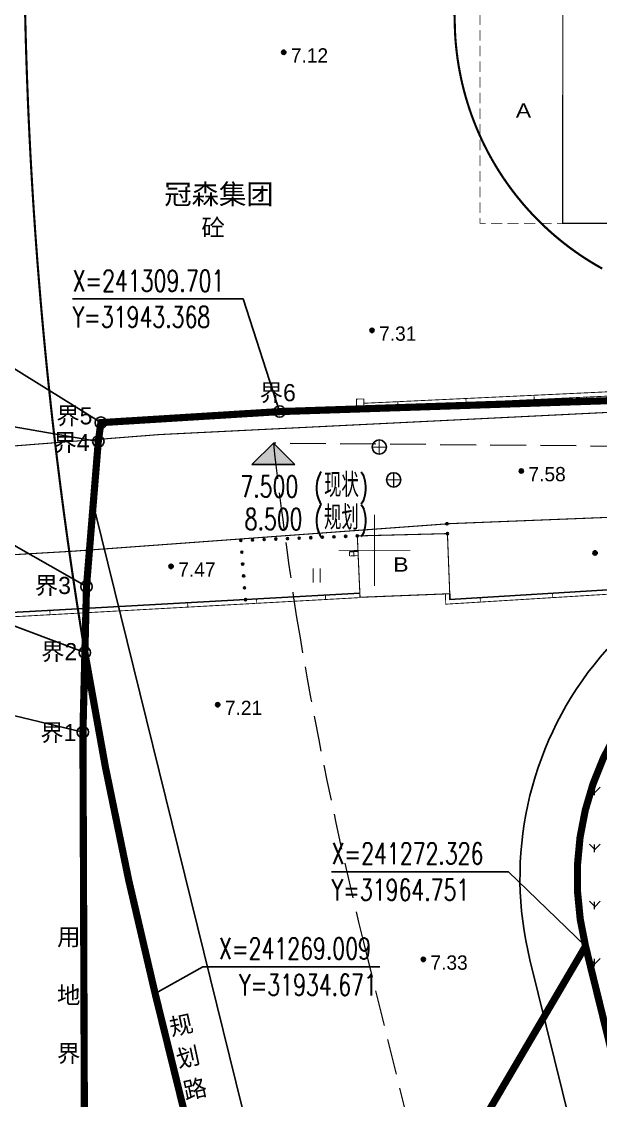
# Model space of a CAD drawing. Extents: x -83084 to 31773731, y -158416 to 241421036.
# Drawn here: x 31925.3 to 31965.8, y 241261.5 to 241337 of the extents above; entities that cross this region are included whole.
import ezdxf
from ezdxf.enums import TextEntityAlignment as Align
from ezdxf.xclip import XClip

# ---------------------------------------------------------------- set-up
doc = ezdxf.new("R2010")
doc.units = 0
doc.header["$LTSCALE"] = 1000
doc.header["$MEASUREMENT"] = 0
doc.header["$XCLIPFRAME"] = 0
for name, pattern in [('10010', [0]), ('2', [0]), ('248', [0]), ('558', [0]), ('677', [0]), ('721020', [0]), ('721120', [0]), ('CENTER2', [1.125, 0.75, -0.125, 0.125, -0.125]), ('DASH', [0.35, 0.25, -0.1]), ('DOTE', [2.42, 2, -0.2, 0.02, -0.2])]:
    doc.linetypes.add(name, pattern=pattern)
for name, color, linetype in [('AXIS', 3, 'Continuous'), ('AXIS_TEXT', 7, 'Continuous'), ('DIM_COOR', 3, 'Continuous'), ('DIM_ELEV', 3, 'Continuous'), ('DOTE', 14, 'DOTE'), ('GZ_BJT_功能地块', 1, 'Continuous'), ('GZ_BJT_总平面', 2, 'Continuous'), ('GZ_BJT_指标表', 7, 'Continuous'), ('GZ_BJT_用地界线', 1, 'Continuous'), ('GZ_BJT_绿地', 3, 'Continuous'), ('PUB_DIM', 3, 'Continuous'), ('PUB_TEXT', 7, 'Continuous'), ('Road_2', 134, 'Continuous'), ('净用地', 1, 'Continuous'), ('规划道路边线', 165, 'Continuous')]:
    doc.layers.add(name, color=color, linetype=linetype)
doc.layers.add('地形', color=7, linetype='Continuous', true_color=0x323232)
doc.layers.add('建筑控制线', color=7, linetype='Continuous', true_color=0xff0505)
doc.layers.add('绿地', color=86, linetype='Continuous', lineweight=0)
doc.layers.add('道路中线', color=252, linetype='Continuous', lineweight=0)
doc.styles.add('_TCH_AXIS', font='COMPLEX', dxfattribs={"bigfont": 'GBCBIG'})
doc.styles.add('_TCH_DIM', font='SIMPLEX', dxfattribs={"bigfont": 'GBCBIG'})
doc.styles.add('_TCH_DIM_T3', font='SIMPLEX', dxfattribs={"width": 0.705882, "bigfont": 'GBCBIG'})
doc.styles.add('COMPLEX', font='COMPLEX')
doc.styles.add('DMHT', font='')
doc.styles.add('GKST', font='')
doc.styles.add('JMHT', font='')
doc.styles.add('number', font='')
doc.styles.add('SXHT', font='')
doc.styles.get('DMHT').set_extended_font_data('方正细等线简体')
doc.styles.get('GKST').set_extended_font_data('方正细等线简体')
doc.styles.get('JMHT').set_extended_font_data('方正细等线简体')
doc.styles.get('number').set_extended_font_data('方正细等线简体')
doc.styles.get('SXHT').set_extended_font_data('方正细等线简体')
doc.dimstyles.new('_TCH_ARCH_M_M&&1', dxfattribs={"dimtxt": 1.4875, "dimasz": 0.5, "dimexe": 1.25, "dimexo": 1.5, "dimgap": 0.63125, "dimtad": 1, "dimzin": 0, "dimdsep": 46, "dimtxsty": '_TCH_DIM_T3', "dimblk": 'ARCHTICK', "dimcen": 0.09, "dimclrt": 7, "dimazin": 2, "dimtfac": 1, "dimtdec": 0, "dimtix": 1, "dimtmove": 2, "dimatfit": 3, "dimfxl": 0, "dimtolj": 1, "dimtzin": 0, "dimarcsym": 0})

# ---------------------------------------------------------------- blocks, each defined once
blk = doc.blocks.new('jjjg')
at = {"layer": '净用地'}
blk.add_lwpolyline([(312.729, 260.842, 0.339359), (303.139, 268.339), (188.333, 269.388, 0.489761), (168.731, 244.6), (203.627, 103.082, 0.417511), (228.052, 88.507), (339.507, 117.323, 0.414214), (346.685, 129.508)], format="xyb", close=True, dxfattribs=at)
at = {"layer": '建筑控制线', "color": 1, "linetype": 'CENTER2', "ltscale": 0.01, "const_width": 0.5}
for points in [[(383.239, 107.973), (344.513, 97.96), (232.405, 68.975), (183.609, 58.956), (155.208, 51.953), (155.198, 51.951), (135.846, 179.065), (134.192, 189.926), (133.85, 194.329), (133.812, 204.312), (133.812, 204.314), (133.604, 259.566), (133.74, 265.128), (133.853, 269.743), (134.678, 279.892), (134.86, 281.203), (147.348, 281.975), (306.164, 287.26), (316.913, 289.169, 0.024864), (335.611, 291.821, 0.001838), (336.982, 292.091), (359.271, 296.561)], [(357.562, 275.82), (341.257, 272.55, 0.43043), (333.542, 260.242), (334.652, 255.949), (335.41, 253.018), (366.048, 134.514), (346.685, 129.508), (312.729, 260.842, 0.339359), (303.139, 268.339), (188.333, 269.388, 0.489761), (168.731, 244.6), (146.967, 207.555), (138.651, 241.283, -0.019329), (133.74, 265.128), (133.853, 269.743), (134.678, 279.892), (134.86, 281.203), (147.348, 281.975), (306.164, 287.26), (316.913, 289.169, 0.024864), (335.611, 291.821, 0.001838), (336.982, 292.091), (359.271, 296.561)]]:
    blk.add_lwpolyline(points, format="xyb", dxfattribs=at)
for points in [[(494.359, 136.702), (383.239, 107.973), (344.513, 97.96), (232.405, 68.975), (183.609, 58.956), (152.953, 183.282), (146.967, 207.555), (168.731, 244.6), (203.627, 103.082, 0.417511), (228.052, 88.507), (339.507, 117.323, 0.414214), (346.685, 129.508), (366.048, 134.514, 0.414214), (378.233, 127.336), (473.781, 152.039, 0.284842), (488.344, 167.276, 0.182676), (486.181, 181.252), (468.473, 212.548, -0.074148), (445.195, 273.123), (466.343, 230.518), (514.694, 142.859)], [(494.359, 136.702), (383.239, 107.973), (344.513, 97.96), (232.405, 68.975), (183.609, 58.956), (152.953, 183.282), (146.967, 207.555), (168.731, 244.6), (203.627, 103.082, 0.417511), (228.052, 88.507), (339.507, 117.323, 0.414214), (346.685, 129.508), (366.048, 134.514, 0.414214), (378.233, 127.336), (473.781, 152.039, 0.284842), (488.344, 167.276, 0.182676), (486.181, 181.252), (468.473, 212.548, -0.074148), (445.195, 273.123), (466.343, 230.518), (514.694, 142.859)], [(138.651, 241.283), (146.968, 207.555), (133.812, 204.312), (133.604, 259.566), (133.74, 265.128, 0.019329)]]:
    blk.add_lwpolyline(points, format="xyb", close=True, dxfattribs=at)
blk = doc.blocks.new('A$C15254A11')
at = {"layer": 'Road_2'}
blk.add_lwpolyline([(400, -10000), (400, 500, 0.414213), (-3100, 4000), (-68437, 4000)], format="xyb", dxfattribs=at)
blk = doc.blocks.new('263906')
at = {"color": 0, "linetype": 'Continuous', "lineweight": -3}
blk.add_circle((0, 0), 0.8, dxfattribs=at)
at = {"color": 0}
blk.add_point((0, 0), dxfattribs=at)
blk = doc.blocks.new('96102001')
at = {"linetype": '2'}
h = blk.add_hatch(color=0, dxfattribs=at)
edge = h.paths.add_edge_path(flags=0)
edge.add_arc((0, 0), 0.15, 0, 360)
at = {"color": 0, "linetype": 'Continuous', "lineweight": -3}
blk.add_circle((0, 0), 0.15, dxfattribs=at)
blk = doc.blocks.new('904')
at = {"linetype": '2'}
h = blk.add_hatch(color=0, dxfattribs=at)
edge = h.paths.add_edge_path(flags=0)
edge.add_arc((0, 0), 0.3, 0, 360)
at = {"color": 0, "linetype": 'Continuous', "lineweight": -3}
for radius in [0.3, 0.15]:
    blk.add_circle((0, 0), radius, dxfattribs=at)
blk = doc.blocks.new('654')
at = {"color": 0, "linetype": 'Continuous', "lineweight": -3, "const_width": 0.15}
for points in [[(-1, 0), (1, 0)], [(0, -1), (0, 1)]]:
    blk.add_lwpolyline(points, dxfattribs=at)
at = {"color": 0, "linetype": 'Continuous', "lineweight": -3}
blk.add_circle((0, 0), 1, dxfattribs=at)
blk = doc.blocks.new('151')
at = {"color": 0, "linetype": 'Continuous', "lineweight": -3, "const_width": 0.12}
for points in [[(-0.5, 2), (-0.5, 0)], [(0.5, 2), (0.5, 0)]]:
    blk.add_lwpolyline(points, dxfattribs=at)
blk = doc.blocks.new('ysdx12')
at = {"layer": '地形', "linetype": '721120', "lineweight": -3, "ltscale": 0.5, "const_width": 0.15}
for points in [[(-98.491, 221.486), (-98.462, 220.223), (-98.428, 218.961), (-98.388, 217.699), (-98.343, 216.437), (-98.294, 215.175), (-98.239, 213.914), (-98.179, 212.652), (-98.115, 211.391), (-98.045, 210.131), (-97.97, 208.87), (-97.89, 207.61), (-97.805, 206.35), (-97.715, 205.091), (-97.62, 203.831), (-97.519, 202.573), (-97.414, 201.314), (-97.304, 200.057), (-97.189, 198.799), (-97.068, 197.542), (-96.943, 196.286), (-96.813, 195.03), (-96.677, 193.774), (-96.537, 192.519), (-96.391, 191.265), (-96.241, 190.011), (-96.085, 188.758), (-95.924, 187.506), (-95.759, 186.254), (-95.588, 185.003), (-95.413, 183.753), (-95.232, 182.503), (-95.046, 181.254), (-94.856, 180.006), (-94.66, 178.758), (-94.459, 177.511), (-94.254, 176.266), (-94.043, 175.021), (-93.827, 173.776), (-93.607, 172.533), (-93.381, 171.291), (-93.151, 170.049), (-92.915, 168.809), (-92.675, 167.569), (-92.429, 166.331), (-92.179, 165.093), (-91.923, 163.856), (-91.663, 162.621), (-91.398, 161.386), (-91.127, 160.153), (-90.852, 158.92), (-90.572, 157.689), (-90.287, 156.459), (-89.997, 155.23), (-89.702, 154.002), (-89.401, 152.776), (-81.085, 119.048)], [(-58.15, 203.463), (-58.542, 203.686), (-58.929, 203.918), (-59.311, 204.159), (-59.687, 204.408), (-60.058, 204.665), (-60.423, 204.931), (-60.782, 205.205), (-61.134, 205.487), (-61.48, 205.776), (-61.819, 206.074), (-62.152, 206.379), (-62.477, 206.692), (-62.796, 207.011), (-63.107, 207.338), (-63.411, 207.672), (-63.707, 208.012), (-63.995, 208.36), (-64.276, 208.713), (-64.548, 209.073), (-64.812, 209.439), (-65.068, 209.811), (-65.315, 210.188), (-65.554, 210.571), (-65.784, 210.96), (-66.006, 211.353), (-66.218, 211.751), (-66.421, 212.154), (-66.615, 212.562), (-66.8, 212.973), (-66.976, 213.389), (-67.142, 213.809), (-67.299, 214.232), (-67.446, 214.659), (-67.583, 215.088), (-67.711, 215.521), (-67.829, 215.957), (-67.937, 216.395), (-68.035, 216.836), (-68.123, 217.278), (-68.201, 217.723), (-68.269, 218.169), (-68.327, 218.617), (-68.375, 219.065), (-68.413, 219.515), (-68.44, 219.966), (-68.456, 220.417), (-68.499, 222.14)]]:
    blk.add_lwpolyline(points, dxfattribs=at)
at = {"layer": '地形', "linetype": 'Continuous', "lineweight": -3, "ltscale": 0.5}
for points, const_width in [([(83.837, 228.783), (83.843, 206.618), (-60.916, 206.63), (-60.915, 224.143)], 0.075), ([(-66.696, 220.487), (-66.696, 221.233)], 0.06), ([(-66.696, 219.392), (-66.696, 220.138)], 0.06), ([(-66.696, 218.298), (-66.696, 219.044)], 0.06), ([(-66.696, 217.203), (-66.696, 217.949)], 0.06), ([(-66.696, 216.108), (-66.696, 216.855)], 0.06), ([(-66.696, 215.014), (-66.696, 215.76)], 0.06), ([(-66.696, 213.919), (-66.696, 214.666)], 0.06), ([(-66.696, 212.825), (-66.696, 213.571)], 0.06), ([(-66.696, 211.73), (-66.696, 212.477)], 0.06), ([(-66.696, 210.636), (-66.696, 211.382)], 0.06), ([(-66.696, 209.541), (-66.696, 210.287)], 0.06), ([(-66.696, 208.447), (-66.696, 209.193)], 0.06), ([(-66.696, 207.352), (-66.696, 208.098)], 0.06), ([(-66.302, 206.631), (-66.696, 206.631), (-66.696, 207.004)], 0.06), ([(-65.146, 206.631), (-65.934, 206.631)], 0.06), ([(-63.99, 206.63), (-64.778, 206.63)], 0.06), ([(-62.834, 206.63), (-63.622, 206.63)], 0.06), ([(-61.678, 206.63), (-62.466, 206.63)], 0.06), ([(-60.916, 206.63), (-61.31, 206.63)], 0.06), ([(-141.318, 189.364), (-138.744, 188.86), (-135.073, 188.266), (-89.118, 191.861), (-57.993, 193.4), (20.199, 196.606), (78.116, 198.751)], 0.075), ([(-74.824, 194.049), (-36.736, 195.842)], 0.06), ([(-74.81, 193.749), (-36.722, 195.543)], 0.06), ([(-62.908, 194.31), (-62.922, 194.609)], 0.06), ([(-74.81, 193.749), (-74.824, 194.049)], 0.06), ([(-74.81, 193.749), (-74.824, 194.049)], 0.06), ([(-72.43, 193.861), (-72.444, 194.161)], 0.06), ([(-67.669, 194.085), (-67.683, 194.385)], 0.06), ([(68.934, 190.807), (0.318, 188.37), (-68.765, 185.637), (-95.118, 183.709)], 0.075), ([(77.42, 189.285), (-68.801, 180.323), (-68.81, 180.735)], 0.06), ([(77.439, 188.986), (-69.095, 180.004), (-69.11, 180.729)], 0.06), ([(-75.223, 183.7), (-75.823, 183.673)], 0.06), ([(-75.823, 183.673), (-75.809, 183.373)], 0.06), ([(-75.21, 183.4), (-75.809, 183.373)], 0.06), ([(-75.523, 183.686), (-75.51, 183.387)], 0.06), ([(-75.223, 183.7), (-75.21, 183.4)], 0.06), ([(-75.223, 183.7), (-75.21, 183.4)], 0.06), ([(-75.093, 180.764), (-137.69, 177.307), (-124.111, 97.02), (-101.549, -47.95), (-4.762, -52.029)], 0.06), ([(-75.076, 180.464), (-137.338, 177.026), (-123.815, 97.068), (-101.29, -47.66), (-4.749, -51.73)], 0.06), ([(-82.315, 180.365), (-82.299, 180.066)], 0.06), ([(-77.5, 180.631), (-77.484, 180.331)], 0.06), ([(-75.093, 180.764), (-75.076, 180.464)], 0.06), ([(-75.093, 180.764), (-75.076, 180.464)], 0.06), ([(-68.81, 180.735), (-69.11, 180.729)], 0.06), ([(-66.685, 180.453), (-66.666, 180.153)], 0.06), ([(-61.628, 180.762), (-61.61, 180.463)], 0.06), ([(-96.761, 179.567), (-96.744, 179.268)], 0.06), ([(-91.946, 179.833), (-91.929, 179.534)], 0.06), ([(-87.131, 180.099), (-87.114, 179.8)], 0.06)]:
    blk.add_lwpolyline(points, dxfattribs=dict(at, const_width=const_width))
at = {"layer": '地形', "linetype": '721020', "lineweight": -3, "ltscale": 0.5, "const_width": 0.15}
blk.add_lwpolyline([(155.187, 19.465), (116.461, 9.453), (4.353, -19.532), (-44.443, -29.551), (-72.844, -36.554), (-72.854, -36.557), (-92.206, 90.558), (-93.86, 101.419), (-94.202, 105.822), (-94.24, 115.804), (-94.24, 115.807), (-94.448, 171.059), (-94.312, 176.62), (-94.199, 181.236), (-93.374, 191.385), (-93.192, 192.696), (-80.704, 193.468), (78.112, 198.753), (88.861, 200.662, 0.024922), (107.559, 203.314, 0.002245), (108.93, 203.583), (131.218, 208.054)], format="xyb", dxfattribs=at)
at = {"layer": '地形', "linetype": '248', "lineweight": -3, "ltscale": 0.5, "const_width": 0.06}
blk.add_lwpolyline([(-75.32, 193.719), (-74.81, 193.749), (-74.817, 194.349), (-75.326, 194.343)], close=True, dxfattribs=at)
at = {"layer": '地形', "linetype": '10010', "lineweight": -3, "ltscale": 0.5, "const_width": 0.06}
for points in [[(-74.072, 181.267), (-74.072, 186.267)], [(-76.572, 183.767), (-71.572, 183.767)]]:
    blk.add_lwpolyline(points, dxfattribs=at)
at = {"layer": '地形', "linetype": 'Continuous', "lineweight": -3, "ltscale": 0.5}
for const_width in [0.075, 0.06]:
    blk.add_lwpolyline([(-75.271, 184.778), (-68.972, 184.937), (-68.81, 180.735), (-70.079, 180.684), (-75.08, 180.486), (-75.111, 181.168)], close=True, dxfattribs=dict(at, const_width=const_width))
at = {"layer": '地形', "linetype": '558', "lineweight": -3, "ltscale": 0.5, "const_width": 0.075}
blk.add_lwpolyline([(-137.667, 181.223), (-95.118, 183.709)], dxfattribs=at)
at = {"layer": '地形', "linetype": '721120', "lineweight": -3, "ltscale": 0.5, "const_width": 0.15}
blk.add_lwpolyline([(84.677, 172.335), (118.633, 41.001, -0.414214), (111.455, 28.816), (0, 0, -0.417511), (-24.425, 14.575), (-59.321, 156.093, -0.489761), (-39.72, 180.881), (75.087, 179.832, -0.339359), (84.677, 172.335)], format="xyb", close=True, dxfattribs=at)
at = {"layer": '地形', "linetype": '677', "lineweight": -3, "ltscale": 0.5}
for points in [[(77.42, 189.285, 0), (-68.801, 180.323, 0), (-68.81, 180.735, 0)], [(-75.223, 183.7, 0), (-75.823, 183.673, 0)], [(-75.093, 180.764, 0), (-137.69, 177.307, 0), (-124.111, 97.02, 0), (-101.549, -47.95, 0), (-4.762, -52.029, 0)]]:
    blk.add_polyline3d(points, dxfattribs=at)
at = {"layer": '地形', "linetype": 'Continuous', "xscale": 0.5, "yscale": 0.5}
for name, p in [('263906', (-80.704, 193.468)), ('263906', (-93.192, 192.696)), ('263906', (-93.374, 191.385)), ('654', (-73.737, 190.989)), ('654', (-72.73, 188.696)), ('904', (-58.653, 183.59)), ('151', (-78.111, 181.505)), ('263906', (-94.199, 181.236)), ('263906', (-94.312, 176.62)), ('263906', (-94.448, 171.059))]:
    blk.add_blockref(name, p, dxfattribs=at)
at = {"layer": '地形', "linetype": 'Continuous'}
for p, xscale, yscale, rotation in [((-69.001, 185.627), 0.5, 0.5, 92.43993732130349), ((-76.898, 184.716), 0.5000000000000006, 0.5000000000000006, 182.1997220726723), ((-76.085, 184.747), 0.5000000000000006, 0.5000000000000006, 182.1997220726723), ((-75.271, 184.778), 0.5000000000000006, 0.5000000000000006, 182.1997220726723), ((-68.972, 184.937), 0.5, 0.5, 92.43993732130349), ((-83.407, 184.466), 0.5000000000000006, 0.5000000000000006, 182.1997220726723), ((-82.594, 184.497), 0.5000000000000006, 0.5000000000000006, 182.1997220726723), ((-81.78, 184.528), 0.5000000000000006, 0.5000000000000006, 182.1997220726723), ((-80.966, 184.56), 0.5000000000000006, 0.5000000000000006, 182.1997220726723), ((-80.153, 184.591), 0.5000000000000006, 0.5000000000000006, 182.1997220726723), ((-79.339, 184.622), 0.5000000000000006, 0.5000000000000006, 182.1997220726723), ((-78.526, 184.653), 0.5000000000000006, 0.5000000000000006, 182.1997220726723), ((-77.712, 184.685), 0.5000000000000006, 0.5000000000000006, 182.1997220726723), ((-83.344, 183.637), 0.5, 0.5, 274.3825232622923), ((-83.28, 182.808), 0.5, 0.5, 274.3825232622923), ((-83.217, 181.98), 0.5, 0.5, 274.3825232622923), ((-83.153, 181.151), 0.5, 0.5, 274.3825232622923), ((-83.09, 180.322), 0.5, 0.5, 274.3825232622923)]:
    blk.add_blockref('96102001', p, dxfattribs=dict(at, xscale=xscale, yscale=yscale, rotation=rotation))
at = {"layer": '地形', "style": 'JMHT', "width": 1.2}
blk.add_text('A', height=1, dxfattribs=at).set_placement((-64.191, 213.72), align=Align.BOTTOM_LEFT)
at = {"layer": '地形'}
for s, height, style, p in [('冠森集团', 1.4, 'JMHT', (-88.759, 207.545)), ('砼', 1.2, 'GKST', (-86.165, 205.377))]:
    blk.add_text(s, height=height, dxfattribs=dict(at, style=style)).set_placement(p, align=Align.BOTTOM_LEFT)
at = {"layer": '地形', "style": 'number'}
for s, p in [('界6', (-80.833, 194.792)), ('界5', (-95.049, 193.174)), ('界4', (-95.247, 191.308)), ('界3', (-96.552, 181.314)), ('界2', (-96.113, 176.685)), ('界1', (-96.17, 171.03))]:
    blk.add_text(s, height=1.2, dxfattribs=at).set_placement(p, align=Align.MIDDLE_CENTER)
at = {"layer": '地形', "style": 'JMHT', "width": 1.2}
blk.add_text('B', height=1, dxfattribs=at).set_placement((-72.222, 182.779), align=Align.MIDDLE_CENTER)
at = {"layer": '地形'}
for s, rotation, style, p in [('用', 359.92172, 'SXHT', (-95.436, 156.747)), ('地', 359.92172, 'SXHT', (-95.442, 152.672)), ('规', 12.25586, 'JMHT', (-87.588, 150.578)), ('界', 359.92172, 'SXHT', (-95.447, 148.596)), ('划', 12.25586, 'JMHT', (-87.104, 148.348)), ('路', 12.25586, 'JMHT', (-86.619, 146.118))]:
    blk.add_text(s, height=1.2, rotation=rotation, dxfattribs=dict(at, style=style)).set_placement(p, align=Align.MIDDLE_CENTER)
for points in [[(-79.915, 218.988), (-77.34, 218.988), (-77.34, 217.738), (-79.915, 217.738)], [(-73.745, 199.543), (-71.17, 199.543), (-71.17, 198.293), (-73.745, 198.293)], [(-63.307, 189.716), (-60.732, 189.716), (-60.732, 188.466), (-63.307, 188.466)], [(-87.785, 183.041), (-85.21, 183.041), (-85.21, 181.791), (-87.785, 181.791)], [(-84.527, 173.375), (-81.952, 173.375), (-81.952, 172.125), (-84.527, 172.125)], [(-70.158, 155.569), (-67.583, 155.569), (-67.583, 154.319), (-70.158, 154.319)]]:
    blk.add_wipeout(points).dxf.layer = '地形'
at = {"layer": '地形', "linetype": 'Continuous', "xscale": 0.5, "yscale": 0.5}
for p in [(-80.415, 218.588), (-74.245, 199.143), (-63.807, 189.316), (-88.285, 182.641), (-85.027, 172.975), (-70.658, 155.169)]:
    blk.add_blockref('904', p, dxfattribs=at)
at = {"layer": '地形', "style": 'DMHT'}
for s, p in [('7.12', (-79.915, 218.868)), ('7.31', (-73.745, 199.423)), ('7.58', (-63.307, 189.596)), ('7.47', (-87.785, 182.921)), ('7.21', (-84.527, 173.255)), ('7.33', (-70.158, 155.449))]:
    blk.add_text(s, height=1, dxfattribs=at).set_placement(p, align=Align.TOP_LEFT)
blk = doc.blocks.new('ghdlbx')
at = {"layer": '规划道路边线', "linetype": '721120', "lineweight": -3, "ltscale": 0.5, "const_width": 0.15}
for points in [[(-98.491, 221.486), (-98.462, 220.223), (-98.428, 218.961), (-98.388, 217.699), (-98.343, 216.437), (-98.294, 215.175), (-98.239, 213.914), (-98.179, 212.652), (-98.115, 211.391), (-98.045, 210.131), (-97.97, 208.87), (-97.89, 207.61), (-97.805, 206.35), (-97.715, 205.091), (-97.62, 203.831), (-97.519, 202.573), (-97.414, 201.314), (-97.304, 200.057), (-97.189, 198.799), (-97.068, 197.542), (-96.943, 196.286), (-96.813, 195.03), (-96.677, 193.774), (-96.537, 192.519), (-96.391, 191.265), (-96.241, 190.011), (-96.085, 188.758), (-95.924, 187.506), (-95.759, 186.254), (-95.588, 185.003), (-95.413, 183.753), (-95.232, 182.503), (-95.046, 181.254), (-94.856, 180.006), (-94.66, 178.758), (-94.459, 177.511), (-94.254, 176.266), (-94.043, 175.021), (-93.827, 173.776), (-93.607, 172.533), (-93.381, 171.291), (-93.151, 170.049), (-92.915, 168.809), (-92.675, 167.569), (-92.429, 166.331), (-92.179, 165.093), (-91.923, 163.856), (-91.663, 162.621), (-91.398, 161.386), (-91.127, 160.153), (-90.852, 158.92), (-90.572, 157.689), (-90.287, 156.459), (-89.997, 155.23), (-89.702, 154.002), (-89.401, 152.776), (-81.085, 119.048)], [(-58.15, 203.463), (-58.542, 203.686), (-58.929, 203.918), (-59.311, 204.159), (-59.687, 204.408), (-60.058, 204.665), (-60.423, 204.931), (-60.782, 205.205), (-61.134, 205.487), (-61.48, 205.776), (-61.819, 206.074), (-62.152, 206.379), (-62.477, 206.692), (-62.796, 207.011), (-63.107, 207.338), (-63.411, 207.672), (-63.707, 208.012), (-63.995, 208.36), (-64.276, 208.713), (-64.548, 209.073), (-64.812, 209.439), (-65.068, 209.811), (-65.315, 210.188), (-65.554, 210.571), (-65.784, 210.96), (-66.006, 211.353), (-66.218, 211.751), (-66.421, 212.154), (-66.615, 212.562), (-66.8, 212.973), (-66.976, 213.389), (-67.142, 213.809), (-67.299, 214.232), (-67.446, 214.659), (-67.583, 215.088), (-67.711, 215.521), (-67.829, 215.957), (-67.937, 216.395), (-68.035, 216.836), (-68.123, 217.278), (-68.201, 217.723), (-68.269, 218.169), (-68.327, 218.617), (-68.375, 219.065), (-68.413, 219.515), (-68.44, 219.966), (-68.456, 220.417), (-68.499, 222.14)]]:
    blk.add_lwpolyline(points, dxfattribs=at)
blk.add_lwpolyline([(84.677, 172.335), (118.633, 41.001, -0.414214), (111.455, 28.816), (0, 0, -0.417511), (-24.425, 14.575), (-59.321, 156.093, -0.489761), (-39.72, 180.881), (75.087, 179.832, -0.339359), (84.677, 172.335)], format="xyb", close=True, dxfattribs=at)
at = {"layer": '道路中线', "linetype": 'DASH', "ltscale": 0.01}
for p, q in [((90.519, 189.691), (-81.137, 191.259)), ((-74.837, 156.367), (-31.711, -18.528))]:
    blk.add_line(p, q, dxfattribs=at)
for points in [[(-81.137, 191.259, 0.009865), (-79.514, 179.076)], [(-79.514, 179.076, 0.019329), (-74.837, 156.367)]]:
    blk.add_lwpolyline(points, format="xyb", dxfattribs=at)
blk = doc.blocks.new('zbyd')
at = {"layer": 'DIM_ELEV'}
blk.add_hatch(color=256, dxfattribs=at).paths.add_polyline_path([(-367.779, 136.907), (-369.279, 135.407), (-366.279, 135.407)])
at = {"layer": 'DIM_COOR', "color": 3}
for p, q in [((-369.887, 146.997), (-381.822, 146.997)), ((-367.346, 139.116), (-369.887, 146.997)), ((-379.834, 138.344), (-389.476, 144.345)), ((-380.016, 137.033), (-390.519, 138.853)), ((-380.841, 126.884), (-390.322, 132.258)), ((-380.954, 122.268), (-389.504, 125.476)), ((-381.09, 116.707), (-390.519, 118.951)), ((-351.341, 106.947), (-363.716, 106.947)), ((-345.963, 101.741), (-351.341, 106.947)), ((-376.043, 98.424), (-372.706, 100.305)), ((-372.706, 100.305), (-360.331, 100.305))]:
    blk.add_line(p, q, dxfattribs=at)
at = {"layer": 'DIM_ELEV'}
for p, q in [((-367.779, 136.907), (-369.279, 135.407)), ((-367.779, 136.907), (-366.279, 135.407)), ((-369.279, 135.407), (-366.279, 135.407))]:
    blk.add_line(p, q, dxfattribs=at)
at = {"layer": 'PUB_TEXT', "style": '_TCH_DIM', "width": 0.705882}
for s, height, p in [('X=241309.701', 1.4875, (-381.822, 147.522)), ('Y=31943.368', 1.4875, (-381.822, 144.984)), ('7.500', 1.4875, (-370.089, 133.132)), ('(', 1.488, (-364.939, 133.132)), (')', 1.488, (-361.782, 133.132)), ('8.500', 1.4875, (-369.789, 130.857)), ('(', 1.488, (-364.939, 130.857)), (')', 1.488, (-361.782, 130.857)), ('X=241272.326', 1.4875, (-363.716, 107.472)), ('Y=31964.751', 1.4875, (-363.716, 104.934)), ('X=241269.009', 1.4875, (-371.581, 100.83)), ('Y=31934.671', 1.4875, (-370.181, 98.292))]:
    blk.add_text(s, height=height, dxfattribs=at).set_placement(p)
at = {"layer": 'PUB_TEXT', "style": '_TCH_DIM'}
for s, p in [('现状', (-364.239, 133.132)), ('规划', (-364.239, 130.857))]:
    blk.add_text(s, height=1.6879, dxfattribs=at).set_placement(p)
blk = doc.blocks.new('_AXISO')
blk.add_circle((0, 0), 0.5)
at = {"layer": 'AXIS_TEXT', "style": 'COMPLEX', "width": 1.041667}
blk.add_attdef('A', text='', height=0.56, dxfattribs=at).set_placement((-0.25, -0.28), (0.25, -0.28), align=Align.FIT)
blk = doc.blocks.new('_ArchTick')
at = {"color": 0, "linetype": 'ByBlock', "const_width": 0.4}
blk.add_lwpolyline([(-0.5, -0.5), (0.5, 0.5)], dxfattribs=at)
blk = doc.blocks.new('*D116')
at = {"layer": 'Defpoints', "color": 0, "transparency": 16777216}
for p in [(11.793, 19.056), (15.408, 19.056), (11.793, -14.944)]:
    blk.add_point(p, dxfattribs=at)
at = {"layer": 'PUB_DIM', "color": 0, "lineweight": -2, "transparency": 16777216}
for p, q in [((13.293, 19.056), (16.658, 19.056)), ((15.408, -14.944), (15.408, 19.056)), ((13.293, -14.944), (16.658, -14.944))]:
    blk.add_line(p, q, dxfattribs=at)
at = {"layer": 'PUB_DIM', "color": 0, "lineweight": -2, "transparency": 16777216, "xscale": 0.5, "yscale": 0.5, "zscale": 0.5}
for p, rotation in [((15.408, 19.056), 90), ((15.408, -14.944), 270)]:
    blk.add_blockref('_ArchTick', p, dxfattribs=dict(at, rotation=rotation))
at = {"layer": 'PUB_DIM', "color": 7, "transparency": 16777216, "insert": (14.033, 2.056), "char_height": 1.4875, "attachment_point": 5, "rotation": 90, "style": '_TCH_DIM_T3'}
blk.add_mtext('\\A1;34.00', dxfattribs=at)
blk = doc.blocks.new('*D117')
at = {"layer": 'Defpoints', "color": 0, "transparency": 16777216}
for p in [(9.196, 23.871), (-26.404, 20.477), (9.196, 20.477)]:
    blk.add_point(p, dxfattribs=at)
at = {"layer": 'PUB_DIM', "color": 0, "lineweight": -2, "transparency": 16777216}
for p, q in [((-26.404, 21.977), (-26.404, 25.121)), ((9.196, 21.977), (9.196, 25.121)), ((-26.404, 23.871), (9.196, 23.871))]:
    blk.add_line(p, q, dxfattribs=at)
at = {"layer": 'PUB_DIM', "color": 0, "lineweight": -2, "transparency": 16777216, "xscale": 0.5, "yscale": 0.5, "zscale": 0.5, "rotation": 180}
blk.add_blockref('_ArchTick', (-26.404, 23.871), dxfattribs=at)
at = {"layer": 'PUB_DIM', "color": 0, "lineweight": -2, "transparency": 16777216, "xscale": 0.5, "yscale": 0.5, "zscale": 0.5}
blk.add_blockref('_ArchTick', (9.196, 23.871), dxfattribs=at)
at = {"layer": 'PUB_DIM', "color": 7, "transparency": 16777216, "insert": (-8.604, 25.246), "char_height": 1.4875, "attachment_point": 5, "style": '_TCH_DIM_T3'}
blk.add_mtext('\\A1;35.60', dxfattribs=at)
blk = doc.blocks.new('ADSFDFW')
at = {"layer": 'AXIS'}
for p, q in [((-26.404, 20.477), (-26.404, 25.477)), ((9.196, 20.477), (9.196, 25.477)), ((11.793, 19.056), (16.793, 19.056)), ((11.793, -14.944), (16.793, -14.944))]:
    blk.add_line(p, q, dxfattribs=at)
at = {"layer": 'DOTE', "ltscale": 0.001}
for p, q in [((-26.404, 20.477), (-26.404, -17.305)), ((9.196, 20.477), (9.196, -17.305)), ((11.793, 19.056), (-28.461, 19.056)), ((11.793, -14.944), (-28.461, -14.944))]:
    blk.add_line(p, q, dxfattribs=at)
at = {"layer": 'AXIS'}
ref = blk.add_blockref('_AXISO', (-26.404, 27.477), dxfattribs=dict(at, xscale=4, yscale=4, zscale=4))
ref.add_attrib('A', '3-1', dxfattribs={"layer": 'AXIS_TEXT', "height": 1.0148, "style": '_TCH_AXIS'}).set_placement((-27.709, 26.97), (-25.099, 26.97), align=Align.FIT)
ref = blk.add_blockref('_AXISO', (9.196, 27.477), dxfattribs=dict(at, xscale=4, yscale=4, zscale=4))
ref.add_attrib('A', '3-23', dxfattribs={"layer": 'AXIS_TEXT', "height": 0.7193, "style": '_TCH_AXIS'}).set_placement((7.843, 27.118), (10.549, 27.118), align=Align.FIT)
ref = blk.add_blockref('_AXISO', (18.793, 19.056), dxfattribs=dict(at, xscale=4, yscale=4, zscale=4))
ref.add_attrib('A', '3-V', dxfattribs={"layer": 'AXIS_TEXT', "height": 0.8854, "style": '_TCH_AXIS'}).set_placement((17.464, 18.613), (20.121, 18.613), align=Align.FIT)
ref = blk.add_blockref('_AXISO', (18.793, -14.944), dxfattribs=dict(at, xscale=4, yscale=4, zscale=4))
ref.add_attrib('A', '3-A', dxfattribs={"layer": 'AXIS_TEXT', "height": 0.8854, "style": '_TCH_AXIS'}).set_placement((17.464, -15.387), (20.121, -15.387), align=Align.FIT)
at = {"layer": 'PUB_DIM'}
for p1, p2, distance, picture, middle in [((-26.404, 20.477), (9.196, 20.477), 3.394, '*D117', (-8.604, 25.246)), ((11.793, -14.944), (11.793, 19.056), -3.616, '*D116', (14.033, 2.056))]:
    dim = blk.add_aligned_dim(p1=p1, p2=p2, distance=distance, dimstyle='_TCH_ARCH_M_M&&1', dxfattribs=at)
    dim.commit()
    dim.dimension.update_dxf_attribs({"geometry": picture, "text_midpoint": middle})

msp = doc.modelspace()

# ---------------------------------------------------------------- linework, layer by layer
at = {"layer": 'GZ_BJT_功能地块', "lineweight": 0}
msp.add_lwpolyline([(32108.749, 241288.568, 0.339359), (32099.159, 241296.065), (31984.352, 241297.113, 0.489761), (31964.751, 241272.326), (31999.647, 241130.808, 0.417511), (32024.072, 241116.233), (32135.527, 241145.049, 0.414214), (32142.705, 241157.234)], format="xyb", close=True, dxfattribs=at)
at = {"layer": 'GZ_BJT_总平面', "lineweight": 0}
msp.add_lwpolyline([(32108.749, 241288.568, 0.339359), (32099.159, 241296.065), (31984.352, 241297.113, 0.489761), (31964.751, 241272.326), (31999.647, 241130.808, 0.417511), (32024.072, 241116.233), (32135.527, 241145.049, 0.414214), (32142.705, 241157.234)], format="xyb", close=True, dxfattribs=at)
at = {"layer": 'GZ_BJT_用地界线', "linetype": 'CENTER2', "lineweight": 0, "ltscale": 10, "const_width": 0.001}
msp.add_lwpolyline([(32179.259, 241135.698), (32140.533, 241125.686), (32028.425, 241096.701), (31979.629, 241086.682), (31951.228, 241079.679), (31951.218, 241079.676), (31931.866, 241206.791), (31930.212, 241217.652), (31929.87, 241222.055), (31929.832, 241232.037), (31929.832, 241232.04), (31929.624, 241287.292), (31929.76, 241292.853), (31929.873, 241297.469), (31930.698, 241307.618), (31930.88, 241308.929), (31943.368, 241309.701), (32102.184, 241314.986), (32112.933, 241316.895, 0.024864), (32131.631, 241319.547, 0.001838), (32133.002, 241319.816), (32155.29, 241324.287)], format="xyb", dxfattribs=at)
msp.add_lwpolyline([(32179.259, 241135.698), (32140.533, 241125.686), (32028.425, 241096.701), (31979.629, 241086.682), (31951.228, 241079.679), (31951.218, 241079.676), (31931.866, 241206.791), (31930.212, 241217.652), (31929.87, 241222.055), (31929.832, 241232.037), (31929.832, 241232.04), (31929.624, 241287.292), (31929.76, 241292.853), (31929.873, 241297.469), (31930.698, 241307.618), (31930.88, 241308.929), (31943.368, 241309.701), (32102.184, 241314.986), (32112.933, 241316.895, 0.024864), (32131.631, 241319.547, 0.001838), (32133.002, 241319.816), (32155.29, 241324.287)], format="xyb", dxfattribs=at)
msp.add_lwpolyline([(32179.259, 241135.698), (32140.533, 241125.686), (32028.425, 241096.701), (31979.629, 241086.682), (31951.228, 241079.679), (31951.218, 241079.676), (31931.866, 241206.791), (31930.212, 241217.652), (31929.87, 241222.055), (31929.832, 241232.037), (31929.832, 241232.04), (31929.624, 241287.292), (31929.76, 241292.853), (31929.873, 241297.469), (31930.698, 241307.618), (31930.88, 241308.929), (31943.368, 241309.701), (32102.184, 241314.986), (32112.933, 241316.895, 0.024864), (32131.631, 241319.547, 0.001838), (32133.002, 241319.816), (32155.29, 241324.287)], format="xyb", dxfattribs=at)
msp.add_lwpolyline([(32179.259, 241135.698), (32140.533, 241125.686), (32028.425, 241096.701), (31979.629, 241086.682), (31951.228, 241079.679), (31951.218, 241079.676), (31931.866, 241206.791), (31930.212, 241217.652), (31929.87, 241222.055), (31929.832, 241232.037), (31929.832, 241232.04), (31929.624, 241287.292), (31929.76, 241292.853), (31929.873, 241297.469), (31930.698, 241307.618), (31930.88, 241308.929), (31943.368, 241309.701), (32102.184, 241314.986), (32112.933, 241316.895, 0.024864), (32131.631, 241319.547, 0.001838), (32133.002, 241319.816), (32155.29, 241324.287)], format="xyb", dxfattribs=at)
at = {"layer": 'GZ_BJT_用地界线', "lineweight": 0}
msp.add_lwpolyline([(32108.749, 241288.568, 0.339359), (32099.159, 241296.065), (31984.352, 241297.113, 0.489761), (31964.751, 241272.326), (31999.647, 241130.808, 0.417511), (32024.072, 241116.233), (32135.527, 241145.049, 0.414214), (32142.705, 241157.234)], format="xyb", close=True, dxfattribs=at)
msp.add_lwpolyline([(32108.749, 241288.568, 0.339359), (32099.159, 241296.065), (31984.352, 241297.113, 0.489761), (31964.751, 241272.326), (31999.647, 241130.808, 0.417511), (32024.072, 241116.233), (32135.527, 241145.049, 0.414214), (32142.705, 241157.234)], format="xyb", close=True, dxfattribs=at)
msp.add_lwpolyline([(32108.749, 241288.568, 0.339359), (32099.159, 241296.065), (31984.352, 241297.113, 0.489761), (31964.751, 241272.326), (31999.647, 241130.808, 0.417511), (32024.072, 241116.233), (32135.527, 241145.049, 0.414214), (32142.705, 241157.234)], format="xyb", close=True, dxfattribs=at)
msp.add_lwpolyline([(32108.749, 241288.568, 0.339359), (32099.159, 241296.065), (31984.352, 241297.113, 0.489761), (31964.751, 241272.326), (31999.647, 241130.808, 0.417511), (32024.072, 241116.233), (32135.527, 241145.049, 0.414214), (32142.705, 241157.234)], format="xyb", close=True, dxfattribs=at)
msp.add_lwpolyline([(32108.749, 241288.568, 0.339359), (32099.159, 241296.065), (31984.352, 241297.113, 0.489761), (31964.751, 241272.326), (31999.647, 241130.808, 0.417511), (32024.072, 241116.233), (32135.527, 241145.049, 0.414214), (32142.705, 241157.234)], format="xyb", close=True, dxfattribs=at)
msp.add_lwpolyline([(32108.749, 241288.568, 0.339359), (32099.159, 241296.065), (31984.352, 241297.113, 0.489761), (31964.751, 241272.326), (31999.647, 241130.808, 0.417511), (32024.072, 241116.233), (32135.527, 241145.049, 0.414214), (32142.705, 241157.234)], format="xyb", close=True, dxfattribs=at)

# ---------------------------------------------------------------- next in the draw order: wipeouts: each hides what was drawn before it
msp.add_wipeout([(32128.838, 241433.226), (32128.838, 241391.226), (31905.854, 241391.226), (31905.854, 241333.087), (31867.793, 241333.087), (31867.793, 241211.576), (31912.1, 241211.576), (31912.1, 241022.726), (31783.02, 241022.726), (31783.02, 241433.226)])

# ---------------------------------------------------------------- next in the draw order: linework, layer by layer
at = {"layer": 'GZ_BJT_用地界线', "linetype": 'CENTER2', "lineweight": 0}
msp.add_lwpolyline([(32153.582, 241303.546), (32137.277, 241300.275, 0.43043), (32129.562, 241287.968), (32130.672, 241283.674), (32131.43, 241280.744), (32162.068, 241162.24), (32142.705, 241157.234), (32108.749, 241288.568, 0.339359), (32099.159, 241296.065), (31984.352, 241297.113, 0.489761), (31964.751, 241272.326), (31942.987, 241235.281), (31934.671, 241269.009, -0.019329), (31929.76, 241292.853), (31929.873, 241297.469), (31930.698, 241307.618), (31930.88, 241308.929), (31943.368, 241309.701), (32102.184, 241314.986), (32112.933, 241316.895, 0.024864), (32131.631, 241319.547, 0.001838), (32133.002, 241319.816), (32155.29, 241324.287)], format="xyb", dxfattribs=at)
for points in [[(32290.379, 241164.428), (32179.259, 241135.698), (32140.533, 241125.686), (32028.425, 241096.701), (31979.629, 241086.682), (31948.973, 241211.008), (31942.987, 241235.281), (31964.751, 241272.326), (31999.647, 241130.808, 0.417511), (32024.072, 241116.233), (32135.527, 241145.049, 0.414214), (32142.705, 241157.234), (32162.068, 241162.24, 0.414214), (32174.253, 241155.062), (32269.801, 241179.765, 0.284842), (32284.364, 241195.002, 0.182676), (32282.201, 241208.978), (32264.493, 241240.274, -0.074148), (32241.215, 241300.849), (32262.363, 241258.244), (32310.714, 241170.585)], [(31934.671, 241269.009), (31942.987, 241235.281), (31929.832, 241232.037), (31929.624, 241287.292), (31929.76, 241292.853, 0.019329)]]:
    msp.add_lwpolyline(points, format="xyb", close=True, dxfattribs=at)
at = {"layer": 'Road_2'}
msp.add_line((31995.764, 241129.85), (31960.868, 241271.368), dxfattribs=at)
msp.add_arc((31984.17, 241277.114), 24, 89.4766, 193.85182, dxfattribs=at)

# ---------------------------------------------------------------- next in the draw order: block references
at = {"color": 1, "linetype": 'CENTER2', "ltscale": 0.01, "xscale": 0.001, "yscale": 0.001, "zscale": 0.001, "rotation": 283.8517818251967}
msp.add_blockref('A$C15254A11', (31942.988, 241235.281), dxfattribs=at)
at = {"layer": 'PUB_TEXT'}
ref = msp.add_blockref('jjjg', (31796.02, 241027.726), dxfattribs=at)
XClip(ref).set_block_clipping_path([(-13.0000000003, -5.0000000001), (531.4999999997, 405.4999999999)])

# ---------------------------------------------------------------- next in the draw order: block references
ref = msp.add_blockref('ysdx12', (32024.072, 241116.233))
XClip(ref).set_block_clipping_path([(-272.4682125144, -93.5070921242), (303.3494281587, 310.7769526536)])

# ---------------------------------------------------------------- next in the draw order: linework, layer by layer
at = {"layer": 'GZ_BJT_绿地', "lineweight": 0}
msp.add_lwpolyline([(32001.6, 241292.956), (32033.285, 241292.666, 0.414214), (32034.799, 241294.152), (32034.8, 241294.252), (32022.8, 241294.362), (32022.822, 241296.762), (31984.352, 241297.113, 0.489761), (31964.751, 241272.326), (31985.83, 241186.841), (31986.696, 241187.055), (31982.657, 241201.618), (31986.713, 241208.788), (31975.313, 241255.021), (31971.462, 241257.2), (31967.65, 241270.946), (31977.856, 241288.986), (31979.403, 241289.415, -0.17634), (31989.722, 241293.064)], format="xyb", close=True, dxfattribs=at)
at = {"layer": '绿地'}
msp.add_lwpolyline([(32001.6, 241292.956), (32033.285, 241292.666, 0.414214), (32034.799, 241294.152), (32034.8, 241294.252), (32022.8, 241294.362), (32022.822, 241296.762), (31984.352, 241297.113, 0.489761), (31964.751, 241272.326), (31985.83, 241186.841), (31986.696, 241187.055), (31982.657, 241201.618), (31986.713, 241208.788), (31975.313, 241255.021), (31971.462, 241257.2), (31967.65, 241270.946), (31977.856, 241288.986), (31979.403, 241289.415, -0.17634), (31989.722, 241293.064), (32001.6, 241292.956)], format="xyb", dxfattribs=at)

# ---------------------------------------------------------------- next in the draw order: block references
ref = msp.add_blockref('ghdlbx', (32024.072, 241116.233))
XClip(ref).set_block_clipping_path([(-228.0520679788, -93.5070920873), (303.447932021, 316.9929079127)])
msp.add_blockref('zbyd', (32310.714, 241170.585))

# ---------------------------------------------------------------- next in the draw order: wipeouts: each hides what was drawn before it
msp.add_wipeout([(32128.838, 241433.226), (32128.838, 241391.226), (31905.854, 241391.226), (31906.098, 241297.303), (31867.793, 241297.303), (31867.793, 241211.576), (31912.1, 241211.576), (31912.1, 241022.726), (31783.02, 241022.726), (31783.02, 241433.226)])

# ---------------------------------------------------------------- next in the draw order: hatches: boundary and pattern name
h = msp.add_hatch(dxfattribs=at)
h.set_pattern_fill('GRASS', color=256)
h.set_pattern_definition([(90, (0, 0), (-1.99559095, 1.99559095), [0.52916132, -3.4620203]), (45, (0, 0), (-1.99559231, 1.99559231), [0.52916132, -2.2930323]), (135, (0, 0), (-1.99559231, -1.99559231), [0.52916132, -2.2930323])])
edge = h.paths.add_edge_path()
edge.add_line((32001.6, 241292.956), (32033.285, 241292.666))
edge.add_arc((32033.299, 241294.166), 1.5, 269.4766, 359.4766)
edge.add_line((32034.799, 241294.152), (32034.8, 241294.252))
edge.add_line((32034.8, 241294.252), (32022.8, 241294.362))
edge.add_line((32022.8, 241294.362), (32022.822, 241296.762))
edge.add_line((32022.822, 241296.762), (31984.352, 241297.113))
edge.add_arc((31984.17, 241277.114), 20, 89.4766, 193.85182)
edge.add_line((31964.751, 241272.326), (31985.83, 241186.841))
edge.add_line((31985.83, 241186.841), (31986.696, 241187.055))
edge.add_line((31986.696, 241187.055), (31982.657, 241201.618))
edge.add_line((31982.657, 241201.618), (31986.713, 241208.788))
edge.add_line((31986.713, 241208.788), (31975.313, 241255.021))
edge.add_line((31975.313, 241255.021), (31971.462, 241257.2))
edge.add_line((31971.462, 241257.2), (31967.65, 241270.946))
edge.add_line((31967.65, 241270.946), (31977.856, 241288.986))
edge.add_line((31977.856, 241288.986), (31979.403, 241289.415))
edge.add_arc((31989.576, 241277.065), 16, 89.4766, 129.47956, ccw=False)
edge.add_line((31989.722, 241293.064), (32001.6, 241292.956))

# ---------------------------------------------------------------- next in the draw order: block references
at = {"layer": 'GZ_BJT_指标表', "rotation": 150.5000000054134}
msp.add_blockref('ADSFDFW', (31995.162, 241270.454), dxfattribs=at)

doc.saveas('drawing.dxf')
